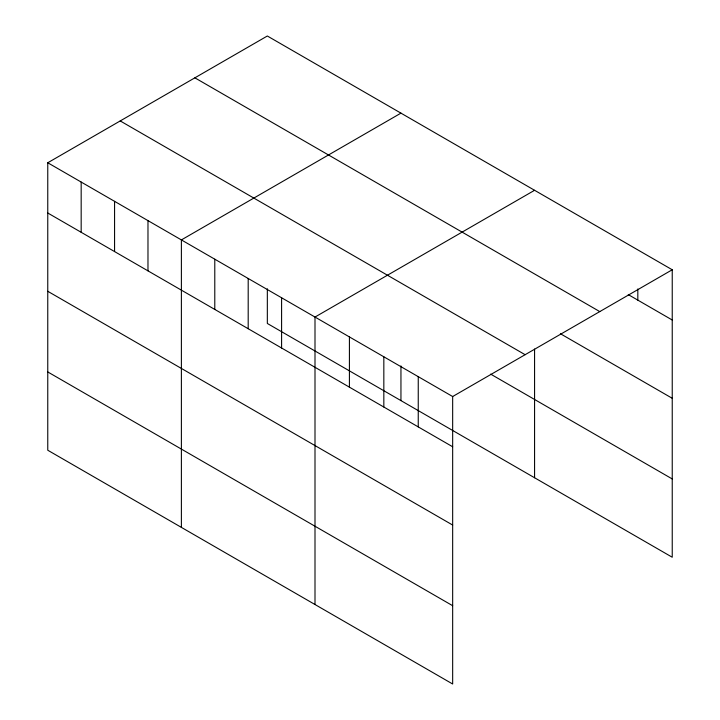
<?xml version="1.0" encoding="UTF-8"?>
<svg xmlns="http://www.w3.org/2000/svg" width="720" height="720" viewBox="0 0 720 720"><rect width="100%" height="100%" fill="white"/><g stroke="black" fill="none" stroke-linecap="round" stroke-linejoin="round"><path stroke-width="1.08" d="M47.763 162.765L452.664 396.531L452.664 684L47.763 450.234L47.763 162.765L267.336 36L672.237 269.766L672.237 557.235L267.336 323.469L267.336 288.792M400.95 113.139L181.386 239.913L181.386 527.373M534.573 190.287L315 317.052L315 604.521M452.664 396.531L672.237 269.766M628.263 294.606L672.237 320.004M194.877 77.832L599.778 311.598M560.385 333.711L672.237 398.286M120.222 120.933L525.123 354.699M490.662 374.121L672.237 478.944M47.763 213.003L452.664 446.769M47.763 291.285L452.664 525.051M47.763 371.943L452.664 605.709M637.821 288.963L637.821 300.132M534.573 349.056L534.573 477.747M418.248 376.668L418.248 426.897M400.95 365.94L400.95 400.608M383.832 356.796L383.832 407.025M349.416 336.924L349.416 387.153M281.592 297.765L281.592 348.003M248.193 278.487L248.193 328.716M214.785 259.2L214.785 309.429M147.978 220.626L147.978 270.855M114.57 201.339L114.57 251.568M81.171 182.052L81.171 232.281"/></g></svg>
